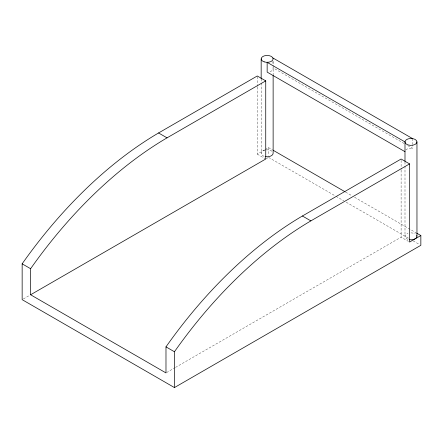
<?xml version="1.0" encoding="UTF-8"?>
<svg xmlns="http://www.w3.org/2000/svg" width="443" height="443" viewBox="0 0 443 443"><rect width="100%" height="100%" fill="white"/><g stroke="black" fill="none" stroke-linecap="round" stroke-linejoin="round"><path stroke-width="0.33" stroke-dasharray="2.21 1.66" d="M257.278 87.044L257.278 154.131L264.609 149.9M265.174 149.573L268.558 147.619L272.738 150.033M23.346 298.959L29.925 295.16M266.165 158.771L267.96 157.736M166.579 372.574L174.952 367.74M175.55 367.397L401.109 237.171L408.44 241.402M404.138 143.51L272.927 67.757A5.981 3.455 0 0 1 268.696 71.982M407.737 145.586L412.527 148.35L412.527 145.094M345.601 192.096L352.168 195.889M354.561 197.268L416.071 232.785M268.558 157.387L335.451 196.005M336.043 196.349L343.807 200.834M346.199 202.213L408.906 238.417M413.086 240.831L419.654 244.619M257.278 154.131L265.739 159.015M412.527 138.581L412.527 144.446M404.996 162.011L404.996 165.455M404.996 166.142L404.996 236.357M401.109 160.399L401.109 169.387M401.109 170.079L401.109 237.171M273.132 61.483L273.132 64.739M273.132 65.392L273.132 74.845M272.927 61.239L272.927 64.495M268.558 147.619L268.558 155.432M261.165 78.871L261.165 82.315M261.165 83.007L261.165 153.317M257.278 76.667L257.278 86.352M264.161 156.307A5.981 3.455 0 0 1 261.22 152.868A5.981 3.455 0 0 1 265.601 149.983M266.11 149.917A5.981 3.455 0 0 1 272.329 151.589M407.986 239.347A5.981 3.455 0 0 1 407.986 233.367M410.977 232.902A5.981 3.455 0 0 1 415.207 233.915M405.799 149.961A5.981 3.455 0 0 1 412.527 148.35"/><path stroke-width="0.66" d="M416.669 233.129L420.85 235.543L420.85 245.311L174.442 387.575L22.15 299.651L22.15 263.829A331.536 191.415 -60 0 1 158.572 132.961L257.278 75.974L265.739 80.859L265.739 159.015L30.611 294.767L30.611 268.713A331.536 191.415 -60 0 1 167.033 137.851L265.739 80.859M30.611 294.767L165.981 372.923L165.981 346.869A331.536 191.415 -60 0 1 302.403 216.001L401.109 159.015L409.57 163.899L409.57 242.055L420.85 235.543M174.442 387.575L174.442 351.753A331.536 191.415 -60 0 1 310.864 220.885L409.57 163.899M272.927 57.983L412.527 138.581M404.996 151.689L267.151 72.104L267.151 62.336L404.996 141.921L404.996 161.324M273.337 150.376L345.003 191.753M158.572 132.961L167.033 137.851M302.403 216.001L310.864 220.885M22.15 263.829L30.611 268.713M165.981 346.869L174.442 351.753M416.963 141.921A5.981 3.455 0 0 1 407.986 144.911A5.981 3.455 0 0 1 407.986 138.925A5.981 3.455 0 0 1 416.963 141.921L416.963 236.357M273.132 75.531L273.132 153.317A5.981 3.455 0 0 1 265.601 156.656M261.165 58.88L261.165 78.871M416.758 235.46A5.981 3.455 0 0 1 409.432 239.691M264.161 61.87A5.981 3.455 0 0 0 273.132 58.88A5.981 3.455 0 0 0 264.161 55.89A5.981 3.455 0 0 0 264.161 61.87"/></g></svg>
